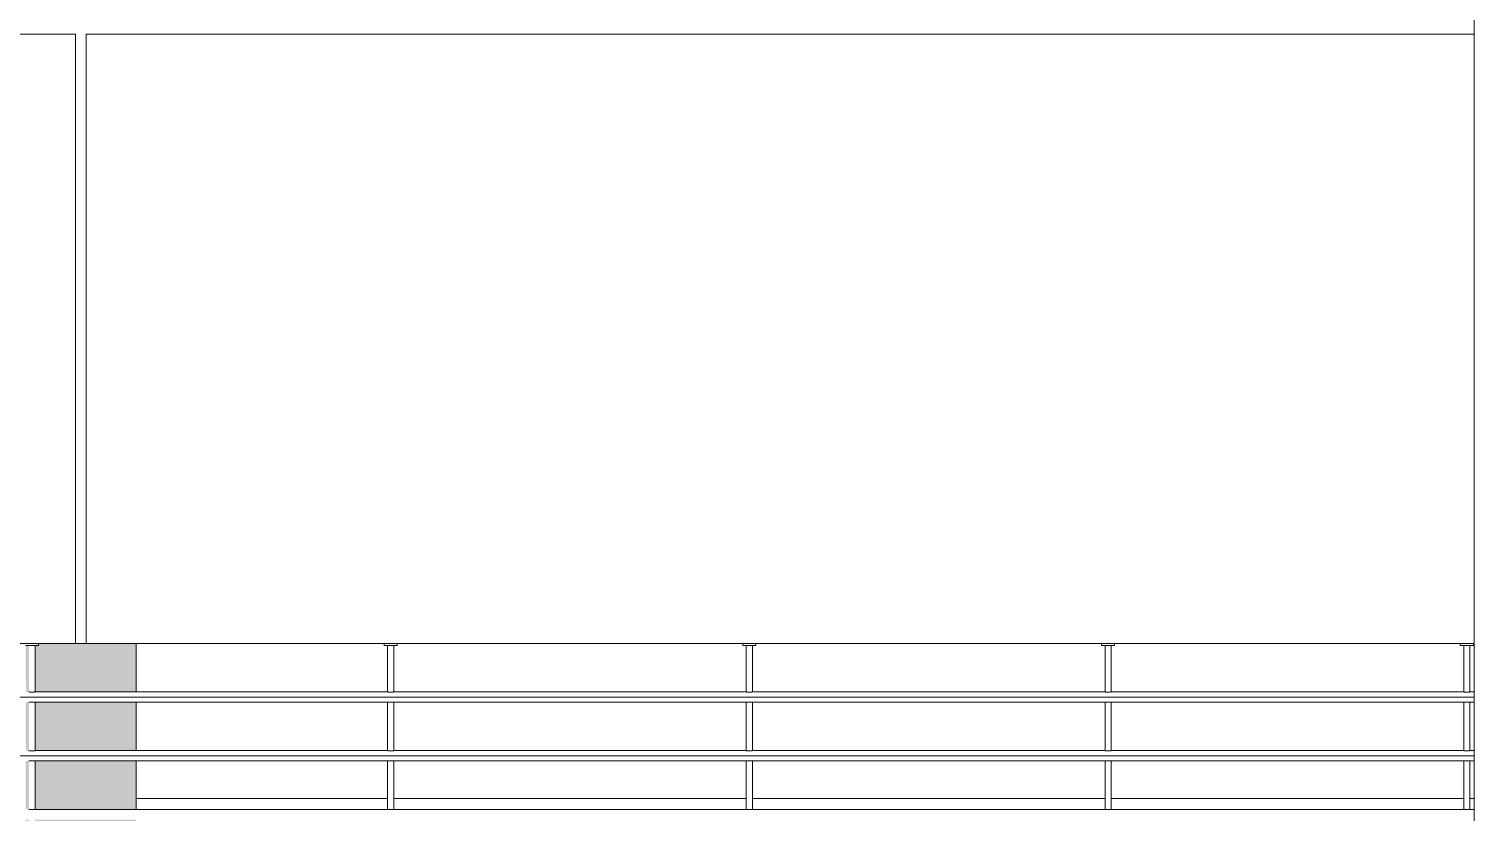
# Model space of a CAD drawing. Header units: metres. Extents: x -199 to 506, y -5 to 23.
# Drawn here: x -189.19 to -183.22, y 2.64 to 5.88 of the extents above; entities that cross this region are included whole.
import ezdxf

# ---------------------------------------------------------------- set-up
doc = ezdxf.new("R2010")
doc.units = ezdxf.units.M
for name, color, linetype, lineweight in [('06MUR', 8, 'Continuous', 9), ('06MUREXT', 92, 'Continuous', 9), ('54ESTRUCTURA', 1, 'Continuous', 9), ('54ESTRUCTURA-1', 152, 'Continuous', 9), ('70LINEA', 1, 'Continuous', 13)]:
    doc.layers.add(name, color=color, linetype=linetype, lineweight=lineweight)

# ---------------------------------------------------------------- blocks, each defined once
blk = doc.blocks.new('Solar Shade-Aluminium-01 - Solar Shade-Aluminium-01-7044055-600rNorthElevEjeA Paint')
at = {"layer": '06MUR'}
for p, q in [((-189.151, 3.332), (-189.2049, 3.332)), ((-189.1652, 3.14), (-189.1652, 3.332)), ((-189.151, 3.34), (-189.151, 3.332)), ((-187.7227, 3.332), (-187.7227, 3.34)), ((-187.6687, 3.332), (-187.7227, 3.332)), ((-187.7084, 3.332), (-187.7084, 3.14)), ((-187.683, 3.14), (-187.683, 3.332)), ((-187.6687, 3.34), (-187.6687, 3.332)), ((-186.2404, 3.332), (-186.2404, 3.34)), ((-186.1865, 3.332), (-186.2404, 3.332)), ((-186.2262, 3.332), (-186.2262, 3.14)), ((-186.2008, 3.14), (-186.2008, 3.332)), ((-186.1865, 3.34), (-186.1865, 3.332)), ((-184.7582, 3.332), (-184.7582, 3.34)), ((-184.7042, 3.332), (-184.7582, 3.332)), ((-184.7439, 3.332), (-184.7439, 3.14)), ((-184.7185, 3.14), (-184.7185, 3.332)), ((-184.7042, 3.34), (-184.7042, 3.332)), ((-183.276, 3.332), (-183.276, 3.34)), ((-183.222, 3.332), (-183.276, 3.332)), ((-183.2617, 3.332), (-183.2617, 3.14)), ((-183.2363, 3.14), (-183.2363, 3.332)), ((-183.222, 3.34), (-183.222, 3.332)), ((-195.0751, 3.1187), (-183.219, 3.1187)), ((-187.7084, 3.14), (-189.1652, 3.14)), ((-186.2262, 3.14), (-187.683, 3.14)), ((-184.7439, 3.14), (-186.2008, 3.14)), ((-183.2617, 3.14), (-184.7185, 3.14)), ((-183.219, 3.14), (-183.2363, 3.14)), ((-189.1652, 3.0974), (-187.7084, 3.0974)), ((-189.1652, 2.8974), (-189.1652, 3.0974)), ((-187.7084, 3.0974), (-187.7084, 2.8974)), ((-187.683, 3.0974), (-186.2262, 3.0974)), ((-187.683, 2.8974), (-187.683, 3.0974)), ((-186.2262, 3.0974), (-186.2262, 2.8974)), ((-186.2008, 3.0974), (-184.7439, 3.0974)), ((-186.2008, 2.8974), (-186.2008, 3.0974)), ((-184.7439, 3.0974), (-184.7439, 2.8974)), ((-184.7185, 3.0974), (-183.2617, 3.0974)), ((-184.7185, 2.8974), (-184.7185, 3.0974)), ((-183.2617, 3.0974), (-183.2617, 2.8974)), ((-183.2363, 3.0974), (-183.219, 3.0974)), ((-183.2363, 2.8974), (-183.2363, 3.0974)), ((-195.0751, 2.876), (-183.219, 2.876)), ((-187.7084, 2.8974), (-189.1652, 2.8974)), ((-186.2262, 2.8974), (-187.683, 2.8974)), ((-184.7439, 2.8974), (-186.2008, 2.8974)), ((-183.2617, 2.8974), (-184.7185, 2.8974)), ((-183.219, 2.8974), (-183.2363, 2.8974)), ((-189.1652, 2.8547), (-187.7084, 2.8547)), ((-189.1652, 2.6547), (-189.1652, 2.8547)), ((-187.7084, 2.8547), (-187.7084, 2.6547)), ((-187.683, 2.8547), (-186.2262, 2.8547)), ((-187.683, 2.6547), (-187.683, 2.8547)), ((-186.2262, 2.8547), (-186.2262, 2.6547)), ((-186.2008, 2.8547), (-184.7439, 2.8547)), ((-186.2008, 2.6547), (-186.2008, 2.8547)), ((-184.7439, 2.8547), (-184.7439, 2.6547)), ((-184.7185, 2.8547), (-183.2617, 2.8547)), ((-184.7185, 2.6547), (-184.7185, 2.8547)), ((-183.2617, 2.8547), (-183.2617, 2.6547)), ((-183.2363, 2.8547), (-183.219, 2.8547)), ((-183.2363, 2.6547), (-183.2363, 2.8547)), ((-187.7084, 2.6547), (-189.1652, 2.6547)), ((-186.2262, 2.6547), (-187.683, 2.6547)), ((-184.7439, 2.6547), (-186.2008, 2.6547)), ((-183.2617, 2.6547), (-184.7185, 2.6547)), ((-183.219, 2.6547), (-183.2363, 2.6547))]:
    blk.add_line(p, q, dxfattribs=at)
for points, knots in [([(-189.1652, 3.14), (-189.1653, 3.14), (-189.1656, 3.14), (-189.1669, 3.1399), (-189.1682, 3.1398), (-189.1697, 3.1397), (-189.1716, 3.1396), (-189.1736, 3.1395), (-189.1759, 3.1394), (-189.178, 3.1394), (-189.1799, 3.1394), (-189.1817, 3.1395), (-189.1839, 3.1395), (-189.1862, 3.1397), (-189.1881, 3.1398), (-189.19, 3.1399), (-189.1906, 3.14), (-189.1906, 3.14)], [0, 0, 0, 0, 0.111111, 0.166667, 0.222222, 0.277778, 0.333333, 0.388889, 0.444444, 0.513889, 0.548611, 0.583333, 0.652778, 0.722222, 0.791667, 0.861111, 1, 1, 1, 1]), ([(-187.683, 3.14), (-187.683, 3.14), (-187.6834, 3.14), (-187.6847, 3.1399), (-187.6859, 3.1398), (-187.6875, 3.1397), (-187.6893, 3.1396), (-187.6913, 3.1395), (-187.6937, 3.1394), (-187.6958, 3.1394), (-187.6976, 3.1394), (-187.6994, 3.1395), (-187.7016, 3.1395), (-187.7039, 3.1397), (-187.7058, 3.1398), (-187.7078, 3.1399), (-187.7084, 3.14), (-187.7084, 3.14)], [0, 0, 0, 0, 0.111111, 0.166667, 0.222222, 0.277778, 0.333333, 0.388889, 0.444444, 0.513889, 0.548611, 0.583333, 0.652778, 0.722222, 0.791667, 0.861111, 1, 1, 1, 1]), ([(-186.2008, 3.14), (-186.2008, 3.14), (-186.2011, 3.14), (-186.2024, 3.1399), (-186.2037, 3.1398), (-186.2053, 3.1397), (-186.2071, 3.1396), (-186.2091, 3.1395), (-186.2114, 3.1394), (-186.2136, 3.1394), (-186.2154, 3.1394), (-186.2172, 3.1395), (-186.2194, 3.1395), (-186.2217, 3.1397), (-186.2236, 3.1398), (-186.2256, 3.1399), (-186.2261, 3.14), (-186.2262, 3.14)], [0, 0, 0, 0, 0.111111, 0.166667, 0.222222, 0.277778, 0.333333, 0.388889, 0.444444, 0.513889, 0.548611, 0.583333, 0.652778, 0.722222, 0.791667, 0.861111, 1, 1, 1, 1]), ([(-184.7185, 3.14), (-184.7185, 3.14), (-184.7189, 3.14), (-184.7202, 3.1399), (-184.7214, 3.1398), (-184.723, 3.1397), (-184.7248, 3.1396), (-184.7269, 3.1395), (-184.7292, 3.1394), (-184.7313, 3.1394), (-184.7332, 3.1394), (-184.7349, 3.1395), (-184.7372, 3.1395), (-184.7394, 3.1397), (-184.7414, 3.1398), (-184.7433, 3.1399), (-184.7439, 3.14), (-184.7439, 3.14)], [0, 0, 0, 0, 0.111111, 0.166667, 0.222222, 0.277778, 0.333333, 0.388889, 0.444444, 0.513889, 0.548611, 0.583333, 0.652778, 0.722222, 0.791667, 0.861111, 1, 1, 1, 1]), ([(-183.2363, 3.14), (-183.2363, 3.14), (-183.2367, 3.14), (-183.2379, 3.1399), (-183.2392, 3.1398), (-183.2408, 3.1397), (-183.2426, 3.1396), (-183.2446, 3.1395), (-183.2469, 3.1394), (-183.2491, 3.1394), (-183.2509, 3.1394), (-183.2527, 3.1395), (-183.2549, 3.1395), (-183.2572, 3.1397), (-183.2591, 3.1398), (-183.2611, 3.1399), (-183.2617, 3.14), (-183.2617, 3.14)], [0, 0, 0, 0, 0.111111, 0.166667, 0.222222, 0.277778, 0.333333, 0.388889, 0.444444, 0.513889, 0.548611, 0.583333, 0.652778, 0.722222, 0.791667, 0.861111, 1, 1, 1, 1]), ([(-189.1906, 3.0974), (-189.1906, 3.0974), (-189.1905, 3.0974), (-189.1899, 3.0974), (-189.189, 3.0975), (-189.1877, 3.0976), (-189.1861, 3.0977), (-189.1843, 3.0978), (-189.1823, 3.0979), (-189.18, 3.0979), (-189.1778, 3.098), (-189.176, 3.0979), (-189.1742, 3.0979), (-189.172, 3.0978), (-189.1697, 3.0977), (-189.1678, 3.0976), (-189.1658, 3.0974), (-189.1653, 3.0974), (-189.1652, 3.0974)], [0, 0, 0, 0, 0.055556, 0.111111, 0.166667, 0.222222, 0.277778, 0.333333, 0.388889, 0.444444, 0.513889, 0.548611, 0.583333, 0.652778, 0.722222, 0.791667, 0.861111, 1, 1, 1, 1]), ([(-187.7084, 3.0974), (-187.7084, 3.0974), (-187.7083, 3.0974), (-187.7077, 3.0974), (-187.7067, 3.0975), (-187.7055, 3.0976), (-187.7039, 3.0977), (-187.7021, 3.0978), (-187.7001, 3.0979), (-187.6977, 3.0979), (-187.6956, 3.098), (-187.6938, 3.0979), (-187.692, 3.0979), (-187.6898, 3.0978), (-187.6875, 3.0977), (-187.6856, 3.0976), (-187.6836, 3.0974), (-187.683, 3.0974), (-187.683, 3.0974)], [0, 0, 0, 0, 0.055556, 0.111111, 0.166667, 0.222222, 0.277778, 0.333333, 0.388889, 0.444444, 0.513889, 0.548611, 0.583333, 0.652778, 0.722222, 0.791667, 0.861111, 1, 1, 1, 1]), ([(-186.2262, 3.0974), (-186.2262, 3.0974), (-186.226, 3.0974), (-186.2255, 3.0974), (-186.2245, 3.0975), (-186.2232, 3.0976), (-186.2217, 3.0977), (-186.2198, 3.0978), (-186.2178, 3.0979), (-186.2155, 3.0979), (-186.2134, 3.098), (-186.2115, 3.0979), (-186.2097, 3.0979), (-186.2075, 3.0978), (-186.2052, 3.0977), (-186.2033, 3.0976), (-186.2014, 3.0974), (-186.2008, 3.0974), (-186.2008, 3.0974)], [0, 0, 0, 0, 0.055556, 0.111111, 0.166667, 0.222222, 0.277778, 0.333333, 0.388889, 0.444444, 0.513889, 0.548611, 0.583333, 0.652778, 0.722222, 0.791667, 0.861111, 1, 1, 1, 1]), ([(-184.7439, 3.0974), (-184.7439, 3.0974), (-184.7438, 3.0974), (-184.7432, 3.0974), (-184.7423, 3.0975), (-184.741, 3.0976), (-184.7394, 3.0977), (-184.7376, 3.0978), (-184.7356, 3.0979), (-184.7333, 3.0979), (-184.7311, 3.098), (-184.7293, 3.0979), (-184.7275, 3.0979), (-184.7253, 3.0978), (-184.723, 3.0977), (-184.7211, 3.0976), (-184.7191, 3.0974), (-184.7185, 3.0974), (-184.7185, 3.0974)], [0, 0, 0, 0, 0.055556, 0.111111, 0.166667, 0.222222, 0.277778, 0.333333, 0.388889, 0.444444, 0.513889, 0.548611, 0.583333, 0.652778, 0.722222, 0.791667, 0.861111, 1, 1, 1, 1]), ([(-183.2617, 3.0974), (-183.2617, 3.0974), (-183.2615, 3.0974), (-183.261, 3.0974), (-183.26, 3.0975), (-183.2588, 3.0976), (-183.2572, 3.0977), (-183.2554, 3.0978), (-183.2533, 3.0979), (-183.251, 3.0979), (-183.2489, 3.098), (-183.247, 3.0979), (-183.2453, 3.0979), (-183.243, 3.0978), (-183.2408, 3.0977), (-183.2388, 3.0976), (-183.2369, 3.0974), (-183.2363, 3.0974), (-183.2363, 3.0974)], [0, 0, 0, 0, 0.055556, 0.111111, 0.166667, 0.222222, 0.277778, 0.333333, 0.388889, 0.444444, 0.513889, 0.548611, 0.583333, 0.652778, 0.722222, 0.791667, 0.861111, 1, 1, 1, 1]), ([(-189.1652, 2.8974), (-189.1653, 2.8974), (-189.1656, 2.8973), (-189.1669, 2.8972), (-189.1682, 2.8971), (-189.1697, 2.897), (-189.1716, 2.8969), (-189.1736, 2.8968), (-189.1759, 2.8968), (-189.178, 2.8968), (-189.1799, 2.8968), (-189.1817, 2.8968), (-189.1839, 2.8969), (-189.1862, 2.897), (-189.1881, 2.8972), (-189.19, 2.8973), (-189.1906, 2.8974), (-189.1906, 2.8974)], [0, 0, 0, 0, 0.111111, 0.166667, 0.222222, 0.277778, 0.333333, 0.388889, 0.444444, 0.513889, 0.548611, 0.583333, 0.652778, 0.722222, 0.791667, 0.861111, 1, 1, 1, 1]), ([(-187.683, 2.8974), (-187.683, 2.8974), (-187.6834, 2.8973), (-187.6847, 2.8972), (-187.6859, 2.8971), (-187.6875, 2.897), (-187.6893, 2.8969), (-187.6913, 2.8968), (-187.6937, 2.8968), (-187.6958, 2.8968), (-187.6976, 2.8968), (-187.6994, 2.8968), (-187.7016, 2.8969), (-187.7039, 2.897), (-187.7058, 2.8972), (-187.7078, 2.8973), (-187.7084, 2.8974), (-187.7084, 2.8974)], [0, 0, 0, 0, 0.111111, 0.166667, 0.222222, 0.277778, 0.333333, 0.388889, 0.444444, 0.513889, 0.548611, 0.583333, 0.652778, 0.722222, 0.791667, 0.861111, 1, 1, 1, 1]), ([(-186.2008, 2.8974), (-186.2008, 2.8974), (-186.2011, 2.8973), (-186.2024, 2.8972), (-186.2037, 2.8971), (-186.2053, 2.897), (-186.2071, 2.8969), (-186.2091, 2.8968), (-186.2114, 2.8968), (-186.2136, 2.8968), (-186.2154, 2.8968), (-186.2172, 2.8968), (-186.2194, 2.8969), (-186.2217, 2.897), (-186.2236, 2.8972), (-186.2256, 2.8973), (-186.2261, 2.8974), (-186.2262, 2.8974)], [0, 0, 0, 0, 0.111111, 0.166667, 0.222222, 0.277778, 0.333333, 0.388889, 0.444444, 0.513889, 0.548611, 0.583333, 0.652778, 0.722222, 0.791667, 0.861111, 1, 1, 1, 1]), ([(-184.7185, 2.8974), (-184.7185, 2.8974), (-184.7189, 2.8973), (-184.7202, 2.8972), (-184.7214, 2.8971), (-184.723, 2.897), (-184.7248, 2.8969), (-184.7269, 2.8968), (-184.7292, 2.8968), (-184.7313, 2.8968), (-184.7332, 2.8968), (-184.7349, 2.8968), (-184.7372, 2.8969), (-184.7394, 2.897), (-184.7414, 2.8972), (-184.7433, 2.8973), (-184.7439, 2.8974), (-184.7439, 2.8974)], [0, 0, 0, 0, 0.111111, 0.166667, 0.222222, 0.277778, 0.333333, 0.388889, 0.444444, 0.513889, 0.548611, 0.583333, 0.652778, 0.722222, 0.791667, 0.861111, 1, 1, 1, 1]), ([(-183.2363, 2.8974), (-183.2363, 2.8974), (-183.2367, 2.8973), (-183.2379, 2.8972), (-183.2392, 2.8971), (-183.2408, 2.897), (-183.2426, 2.8969), (-183.2446, 2.8968), (-183.2469, 2.8968), (-183.2491, 2.8968), (-183.2509, 2.8968), (-183.2527, 2.8968), (-183.2549, 2.8969), (-183.2572, 2.897), (-183.2591, 2.8972), (-183.2611, 2.8973), (-183.2617, 2.8974), (-183.2617, 2.8974)], [0, 0, 0, 0, 0.111111, 0.166667, 0.222222, 0.277778, 0.333333, 0.388889, 0.444444, 0.513889, 0.548611, 0.583333, 0.652778, 0.722222, 0.791667, 0.861111, 1, 1, 1, 1]), ([(-189.1906, 2.8547), (-189.1906, 2.8547), (-189.1905, 2.8547), (-189.1899, 2.8548), (-189.189, 2.8549), (-189.1877, 2.855), (-189.1861, 2.8551), (-189.1843, 2.8552), (-189.1823, 2.8552), (-189.18, 2.8553), (-189.1778, 2.8553), (-189.176, 2.8553), (-189.1742, 2.8553), (-189.172, 2.8552), (-189.1697, 2.8551), (-189.1678, 2.8549), (-189.1658, 2.8548), (-189.1653, 2.8547), (-189.1652, 2.8547)], [0, 0, 0, 0, 0.055556, 0.111111, 0.166667, 0.222222, 0.277778, 0.333333, 0.388889, 0.444444, 0.513889, 0.548611, 0.583333, 0.652778, 0.722222, 0.791667, 0.861111, 1, 1, 1, 1]), ([(-187.7084, 2.8547), (-187.7084, 2.8547), (-187.7083, 2.8547), (-187.7077, 2.8548), (-187.7067, 2.8549), (-187.7055, 2.855), (-187.7039, 2.8551), (-187.7021, 2.8552), (-187.7001, 2.8552), (-187.6977, 2.8553), (-187.6956, 2.8553), (-187.6938, 2.8553), (-187.692, 2.8553), (-187.6898, 2.8552), (-187.6875, 2.8551), (-187.6856, 2.8549), (-187.6836, 2.8548), (-187.683, 2.8547), (-187.683, 2.8547)], [0, 0, 0, 0, 0.055556, 0.111111, 0.166667, 0.222222, 0.277778, 0.333333, 0.388889, 0.444444, 0.513889, 0.548611, 0.583333, 0.652778, 0.722222, 0.791667, 0.861111, 1, 1, 1, 1]), ([(-186.2262, 2.8547), (-186.2262, 2.8547), (-186.226, 2.8547), (-186.2255, 2.8548), (-186.2245, 2.8549), (-186.2232, 2.855), (-186.2217, 2.8551), (-186.2198, 2.8552), (-186.2178, 2.8552), (-186.2155, 2.8553), (-186.2134, 2.8553), (-186.2115, 2.8553), (-186.2097, 2.8553), (-186.2075, 2.8552), (-186.2052, 2.8551), (-186.2033, 2.8549), (-186.2014, 2.8548), (-186.2008, 2.8547), (-186.2008, 2.8547)], [0, 0, 0, 0, 0.055556, 0.111111, 0.166667, 0.222222, 0.277778, 0.333333, 0.388889, 0.444444, 0.513889, 0.548611, 0.583333, 0.652778, 0.722222, 0.791667, 0.861111, 1, 1, 1, 1]), ([(-184.7439, 2.8547), (-184.7439, 2.8547), (-184.7438, 2.8547), (-184.7432, 2.8548), (-184.7423, 2.8549), (-184.741, 2.855), (-184.7394, 2.8551), (-184.7376, 2.8552), (-184.7356, 2.8552), (-184.7333, 2.8553), (-184.7311, 2.8553), (-184.7293, 2.8553), (-184.7275, 2.8553), (-184.7253, 2.8552), (-184.723, 2.8551), (-184.7211, 2.8549), (-184.7191, 2.8548), (-184.7185, 2.8547), (-184.7185, 2.8547)], [0, 0, 0, 0, 0.055556, 0.111111, 0.166667, 0.222222, 0.277778, 0.333333, 0.388889, 0.444444, 0.513889, 0.548611, 0.583333, 0.652778, 0.722222, 0.791667, 0.861111, 1, 1, 1, 1]), ([(-183.2617, 2.8547), (-183.2617, 2.8547), (-183.2615, 2.8547), (-183.261, 2.8548), (-183.26, 2.8549), (-183.2588, 2.855), (-183.2572, 2.8551), (-183.2554, 2.8552), (-183.2533, 2.8552), (-183.251, 2.8553), (-183.2489, 2.8553), (-183.247, 2.8553), (-183.2453, 2.8553), (-183.243, 2.8552), (-183.2408, 2.8551), (-183.2388, 2.8549), (-183.2369, 2.8548), (-183.2363, 2.8547), (-183.2363, 2.8547)], [0, 0, 0, 0, 0.055556, 0.111111, 0.166667, 0.222222, 0.277778, 0.333333, 0.388889, 0.444444, 0.513889, 0.548611, 0.583333, 0.652778, 0.722222, 0.791667, 0.861111, 1, 1, 1, 1]), ([(-189.1652, 2.6547), (-189.1653, 2.6547), (-189.1656, 2.6547), (-189.1669, 2.6546), (-189.1682, 2.6545), (-189.1697, 2.6544), (-189.1716, 2.6543), (-189.1736, 2.6542), (-189.1759, 2.6542), (-189.178, 2.6541), (-189.1799, 2.6542), (-189.1817, 2.6542), (-189.1839, 2.6543), (-189.1862, 2.6544), (-189.1881, 2.6545), (-189.19, 2.6547), (-189.1906, 2.6547), (-189.1906, 2.6547)], [0, 0, 0, 0, 0.111111, 0.166667, 0.222222, 0.277778, 0.333333, 0.388889, 0.444444, 0.513889, 0.548611, 0.583333, 0.652778, 0.722222, 0.791667, 0.861111, 1, 1, 1, 1]), ([(-187.683, 2.6547), (-187.683, 2.6547), (-187.6834, 2.6547), (-187.6847, 2.6546), (-187.6859, 2.6545), (-187.6875, 2.6544), (-187.6893, 2.6543), (-187.6913, 2.6542), (-187.6937, 2.6542), (-187.6958, 2.6541), (-187.6976, 2.6542), (-187.6994, 2.6542), (-187.7016, 2.6543), (-187.7039, 2.6544), (-187.7058, 2.6545), (-187.7078, 2.6547), (-187.7084, 2.6547), (-187.7084, 2.6547)], [0, 0, 0, 0, 0.111111, 0.166667, 0.222222, 0.277778, 0.333333, 0.388889, 0.444444, 0.513889, 0.548611, 0.583333, 0.652778, 0.722222, 0.791667, 0.861111, 1, 1, 1, 1]), ([(-186.2008, 2.6547), (-186.2008, 2.6547), (-186.2011, 2.6547), (-186.2024, 2.6546), (-186.2037, 2.6545), (-186.2053, 2.6544), (-186.2071, 2.6543), (-186.2091, 2.6542), (-186.2114, 2.6542), (-186.2136, 2.6541), (-186.2154, 2.6542), (-186.2172, 2.6542), (-186.2194, 2.6543), (-186.2217, 2.6544), (-186.2236, 2.6545), (-186.2256, 2.6547), (-186.2261, 2.6547), (-186.2262, 2.6547)], [0, 0, 0, 0, 0.111111, 0.166667, 0.222222, 0.277778, 0.333333, 0.388889, 0.444444, 0.513889, 0.548611, 0.583333, 0.652778, 0.722222, 0.791667, 0.861111, 1, 1, 1, 1]), ([(-184.7185, 2.6547), (-184.7185, 2.6547), (-184.7189, 2.6547), (-184.7202, 2.6546), (-184.7214, 2.6545), (-184.723, 2.6544), (-184.7248, 2.6543), (-184.7269, 2.6542), (-184.7292, 2.6542), (-184.7313, 2.6541), (-184.7332, 2.6542), (-184.7349, 2.6542), (-184.7372, 2.6543), (-184.7394, 2.6544), (-184.7414, 2.6545), (-184.7433, 2.6547), (-184.7439, 2.6547), (-184.7439, 2.6547)], [0, 0, 0, 0, 0.111111, 0.166667, 0.222222, 0.277778, 0.333333, 0.388889, 0.444444, 0.513889, 0.548611, 0.583333, 0.652778, 0.722222, 0.791667, 0.861111, 1, 1, 1, 1]), ([(-183.2363, 2.6547), (-183.2363, 2.6547), (-183.2367, 2.6547), (-183.2379, 2.6546), (-183.2392, 2.6545), (-183.2408, 2.6544), (-183.2426, 2.6543), (-183.2446, 2.6542), (-183.2469, 2.6542), (-183.2491, 2.6541), (-183.2509, 2.6542), (-183.2527, 2.6542), (-183.2549, 2.6543), (-183.2572, 2.6544), (-183.2591, 2.6545), (-183.2611, 2.6547), (-183.2617, 2.6547), (-183.2617, 2.6547)], [0, 0, 0, 0, 0.111111, 0.166667, 0.222222, 0.277778, 0.333333, 0.388889, 0.444444, 0.513889, 0.548611, 0.583333, 0.652778, 0.722222, 0.791667, 0.861111, 1, 1, 1, 1])]:
    blk.add_open_spline(points, degree=3, knots=knots, dxfattribs=at)

msp = doc.modelspace()

# ---------------------------------------------------------------- hatches: boundary and pattern name
at = {"layer": '54ESTRUCTURA-1'}
h = msp.add_hatch(color=256, dxfattribs=at)
h.paths.add_polyline_path([(-189.1341, 0), (-188.976, 0), (-188.976, 2.3695), (-189.2046, 2.3695), (-189.2043, 0.6064), (-189.1928, 0.6028), (-189.1818, 0.5919), (-189.1778, 0.5742), (-189.1786, 0.172), (-189.1822, 0.1642), (-189.2046, 0.147), (-189.2046, 0), (-189.1547, 0)])
h.paths.add_polyline_path([(-189.2046, 0.3155), (-189.1962, 0.3205), (-189.2003, 0.3201), (-189.2046, 0.3159)])
h.paths.add_polyline_path([(-189.1912, 0.5793), (-189.1989, 0.5902), (-189.196, 0.5842), (-189.1932, 0.5813)])
h.paths.add_polyline_path([(-189.1652, 2.4121), (-188.976, 2.4121), (-188.976, 2.6121), (-189.1652, 2.6121), (-189.1652, 2.4747)])
h.paths.add_polyline_path([(-189.1906, 2.4121), (-189.1906, 2.6121), (-189.2046, 2.6121), (-189.2034, 2.4121), (-189.1989, 2.4121)])
h.paths.add_polyline_path([(-189.1272, 2.6547), (-188.976, 2.6547), (-188.976, 2.8547), (-189.1652, 2.8547), (-189.1652, 2.6547), (-189.1341, 2.6547)])
h.paths.add_polyline_path([(-189.2032, 2.6547), (-189.1906, 2.6547), (-189.1906, 2.8547), (-189.2046, 2.8547), (-189.2046, 2.6547)])
h.paths.add_polyline_path([(-189.128, 2.8974), (-188.976, 2.8974), (-188.976, 3.0974), (-189.1652, 3.0974), (-189.1619, 2.8974), (-189.1341, 2.8974)])
h.paths.add_polyline_path([(-189.1906, 2.8974), (-189.1906, 3.0974), (-189.2046, 3.0974), (-189.2031, 2.8974), (-189.1989, 2.8974)])
h.paths.add_polyline_path([(-189.1288, 3.14), (-188.976, 3.14), (-188.976, 3.34), (-189.151, 3.34), (-189.151, 3.332), (-189.1652, 3.332), (-189.1625, 3.14), (-189.1341, 3.14)])
h.paths.add_polyline_path([(-189.1906, 3.14), (-189.1906, 3.332), (-189.2046, 3.332), (-189.203, 3.14), (-189.1989, 3.14)])
h = msp.add_hatch(color=256, dxfattribs=at)
h.paths.add_polyline_path([(-188.976, 0), (-188.7474, 0), (-188.7486, 2.3695), (-188.976, 2.3695), (-188.976, 0.06)])
h.paths.add_polyline_path([(-188.7487, 2.4121), (-188.7474, 2.4121), (-188.7488, 2.6121), (-188.976, 2.6121), (-188.976, 2.4121), (-188.7531, 2.4121)])
h.paths.add_polyline_path([(-188.7531, 2.6547), (-188.7474, 2.6547), (-188.7489, 2.8547), (-188.976, 2.8547), (-188.976, 2.6547), (-188.7572, 2.6547)])
h.paths.add_polyline_path([(-188.8335, 2.8974), (-188.7474, 2.8974), (-188.749, 3.0974), (-188.976, 3.0974), (-188.976, 2.8974), (-188.8449, 2.8974)])
h.paths.add_polyline_path([(-188.976, 3.14), (-188.7474, 3.14), (-188.7491, 3.34), (-188.976, 3.34), (-188.976, 3.2796)])

# ---------------------------------------------------------------- linework, layer by layer
at = {"layer": '06MUREXT'}
for p, q in [((-183.219, 0.1485), (-183.219, 12.91)), ((-195.072, 3.34), (-183.219, 3.34)), ((-188.7474, 2.7), (-187.7076, 2.7)), ((-187.6843, 2.7), (-186.2254, 2.7)), ((-186.202, 2.7), (-184.7432, 2.7)), ((-184.7198, 2.7), (-183.2609, 2.7)), ((-183.2375, 2.7), (-183.219, 2.7))]:
    msp.add_line(p, q, dxfattribs=at)
at = {"layer": '54ESTRUCTURA'}
for p, q in [((-188.7474, 3.1389), (-188.7474, 3.34)), ((-188.7474, 2.8963), (-188.7474, 3.0985)), ((-188.7474, 2.6536), (-188.7474, 2.8558))]:
    msp.add_line(p, q, dxfattribs=at)
at = {"layer": '70LINEA'}
for p, q in [((-195.072, 5.8583), (-188.9977, 5.8583)), ((-188.9977, 5.8583), (-188.9977, 3.34)), ((-188.9543, 5.8583), (-183.219, 5.8583)), ((-188.9543, 3.34), (-188.9543, 5.8583)), ((-195.072, 3.34), (-188.9977, 3.34)), ((-188.9543, 3.34), (-183.219, 3.34))]:
    msp.add_line(p, q, dxfattribs=at)

# ---------------------------------------------------------------- block references
at = {"layer": '06MUR'}
msp.add_blockref('Solar Shade-Aluminium-01 - Solar Shade-Aluminium-01-7044055-600rNorthElevEjeA Paint', (0, 0), dxfattribs=at)

doc.saveas('drawing.dxf')
